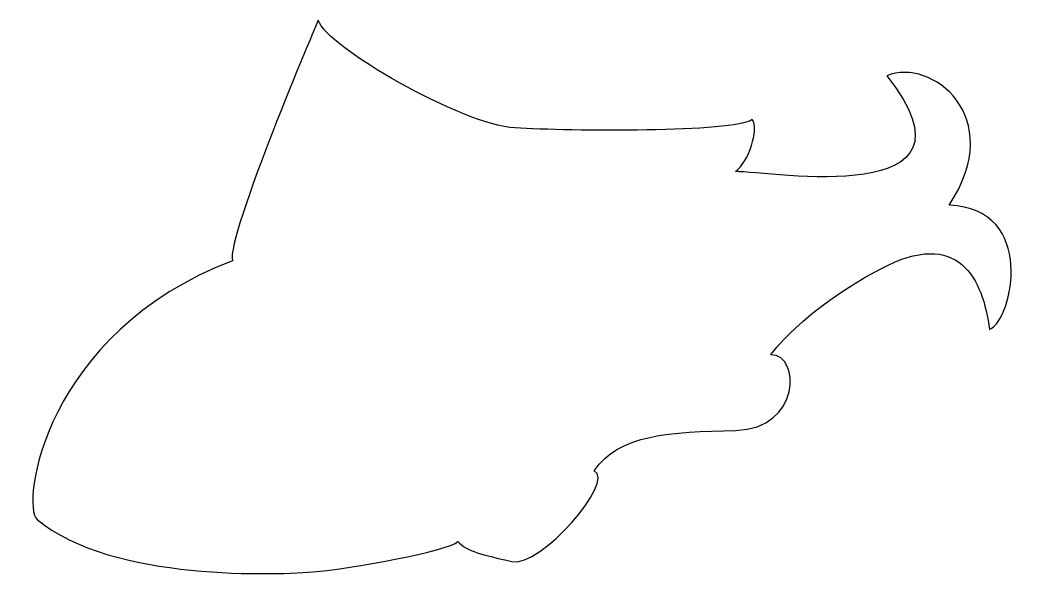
# Model space of a CAD drawing. Header units: centimetres. Extents: x -10.7 to 11, y -6.1 to 5.9.
import ezdxf

# ---------------------------------------------------------------- set-up
doc = ezdxf.new("R2010")
doc.units = ezdxf.units.CM
doc.header["$MEASUREMENT"] = 0
doc.layers.add('Camada 1', color=7, linetype='Continuous')

msp = doc.modelspace()

# ---------------------------------------------------------------- linework, layer by layer
at = {"layer": 'Camada 1'}
msp.add_open_spline([(-10.37713, -4.76814), (-10.73953, -4.46308), (-10.23296, -0.77037), (-6.19862, 0.77837), (-6.19862, 0.77837), (-6.34276, 1.28273), (-4.36196, 5.92944), (-4.36196, 5.92944), (-4.36196, 5.92944), (-4.18165, 5.35278), (-1.30015, 3.69646), (-0.14773, 3.62415), (-0.14773, 3.62415), (1.00469, 3.55187), (4.53513, 3.5157), (4.93103, 3.80401), (4.93103, 3.80401), (5.07565, 3.58798), (4.85962, 2.90332), (4.57128, 2.68728), (4.57128, 2.68728), (5.32693, 2.68728), (10.08123, 1.85845), (7.81253, 4.74039), (7.81253, 4.74039), (8.74894, 5.13671), (10.40658, 3.87586), (9.14571, 1.9669), (9.14571, 1.9669), (11.01851, 1.89504), (10.51239, -0.48166), (10.00891, -0.69814), (10.00891, -0.69814), (9.86519, 0.38242), (9.36084, 1.49912), (7.6679, 0.59845), (7.6679, 0.59845), (5.97499, -0.30224), (5.32689, -1.23866), (5.32689, -1.23866), (5.32689, -1.23866), (5.97496, -1.23866), (5.97496, -2.82312), (4.57037, -2.85926), (4.57037, -2.85926), (3.16578, -2.89543), (2.08567, -2.9307), (1.54515, -3.72424), (1.54515, -3.72424), (2.01333, -3.94027), (0.39273, -5.81305), (-0.22007, -5.66935), (-0.22007, -5.66935), (-0.83287, -5.52476), (-1.19173, -5.45244), (-1.37249, -5.23731), (-1.37249, -5.23731), (-1.58852, -5.45244), (-3.64119, -5.81307), (-4.39771, -5.88451), (-4.39771, -5.88451), (-5.18063, -5.95937), (-8.79265, -6.10132), (-10.37713, -4.76814)], degree=3, knots=[0, 0, 0, 0, 0.05882353, 0.05882353, 0.05882353, 0.05882353, 0.11764706, 0.11764706, 0.11764706, 0.11764706, 0.17647059, 0.17647059, 0.17647059, 0.17647059, 0.23529412, 0.23529412, 0.23529412, 0.23529412, 0.29411765, 0.29411765, 0.29411765, 0.29411765, 0.35294118, 0.35294118, 0.35294118, 0.35294118, 0.41176471, 0.41176471, 0.41176471, 0.41176471, 0.47058824, 0.47058824, 0.47058824, 0.47058824, 0.52941176, 0.52941176, 0.52941176, 0.52941176, 0.58823529, 0.58823529, 0.58823529, 0.58823529, 0.64705882, 0.64705882, 0.64705882, 0.64705882, 0.70588235, 0.70588235, 0.70588235, 0.70588235, 0.76470588, 0.76470588, 0.76470588, 0.76470588, 0.82352941, 0.82352941, 0.82352941, 0.82352941, 0.88235294, 0.88235294, 0.88235294, 0.88235294, 1, 1, 1, 1], dxfattribs=at)

doc.saveas('drawing.dxf')
